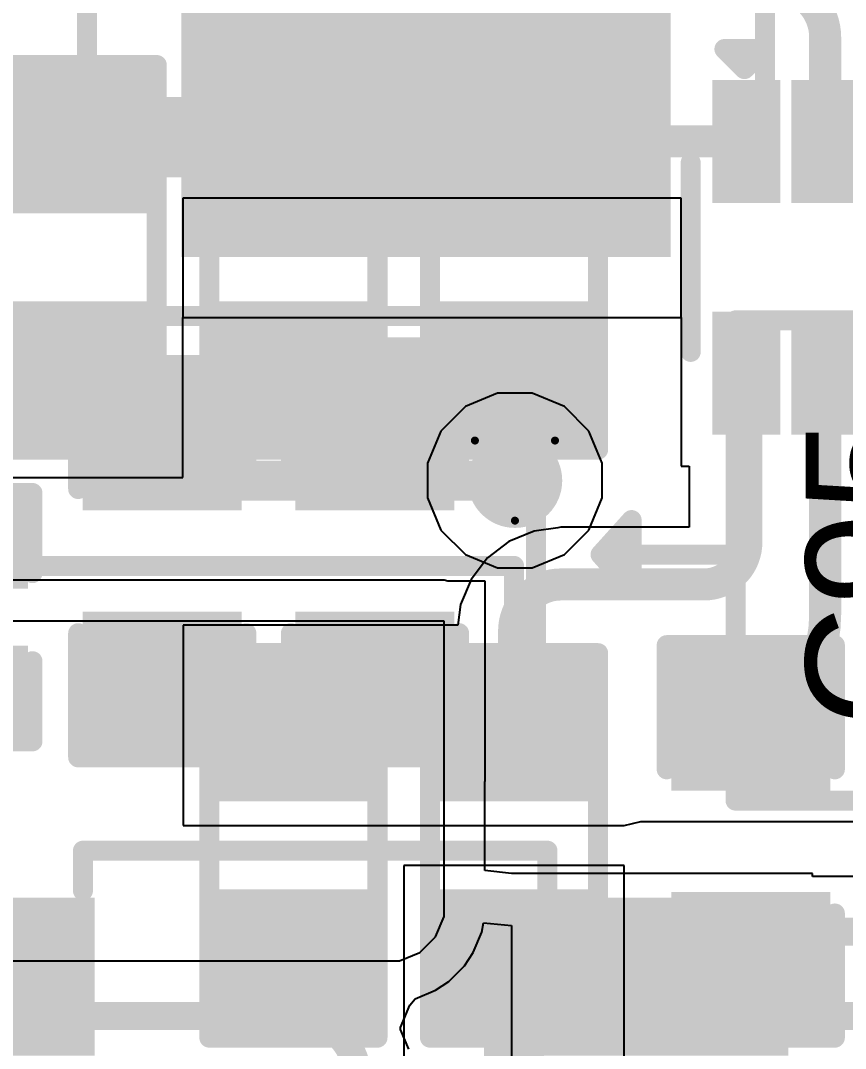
# Model space of a CAD drawing. Header units: inches. Extents: x 0 to 211, y 0 to 201.
# Drawn here: x 0.1115 to 0.3175, y 2.9858 to 3.2425 of the extents above; entities that cross this region are included whole.
import ezdxf

# ---------------------------------------------------------------- set-up
doc = ezdxf.new("R2010")
doc.units = ezdxf.units.IN
doc.header["$MEASUREMENT"] = 0
for name, color, linetype in [('Bottom Layer', 5, 'Continuous'), ('Bottom Overlay', 54, 'Continuous'), ('Bottom Paste', 16, 'Continuous'), ('Bottom Solder', 6, 'Continuous'), ('Drill Drawing', 1, 'Continuous'), ('Layer 1', 16, 'Continuous'), ('Layer 2', 76, 'Continuous'), ('Top Layer', 1, 'Continuous'), ('Top Overlay', 2, 'Continuous'), ('Top Paste', 8, 'Continuous'), ('Top Solder', 216, 'Continuous'), ('Via Holes', 16, 'Continuous')]:
    doc.layers.add(name, color=color, linetype=linetype)
doc.styles.add('Arial', font='', dxfattribs={"height": 0.2})
doc.styles.get('Arial').set_extended_font_data('Arial')

# ---------------------------------------------------------------- blocks, each defined once
blk = doc.blocks.new('C____D_4')
at = {"layer": 'Top Layer'}
blk.add_hatch(color=1, dxfattribs=at).paths.add_polyline_path([(0.07283, 0.05709), (0.16732, 0.05709), (0.16732, -0.05709), (0.07283, -0.05709)])
at = {"layer": 'Top Paste'}
blk.add_hatch(color=8, dxfattribs=at).paths.add_polyline_path([(0.07283, 0.05709), (0.16732, 0.05709), (0.16732, -0.05709), (0.07283, -0.05709)])
at = {"layer": 'Top Solder'}
blk.add_hatch(color=216, dxfattribs=at).paths.add_polyline_path([(0.06883, 0.06109), (0.17132, 0.06109), (0.17132, -0.06109), (0.06883, -0.06109)])
at = {"layer": 'Top Overlay'}
for points in [[(0.1437, 0.08465, 0.005, 0.005, 0), (-0.1437, 0.08465, 0.005, 0.005, 0)], [(0.1437, 0.0673, 0.005, 0.005, 0), (0.1437, 0.08465, 0.005, 0.005, 0)], [(0.1437, -0.08465, 0.005, 0.005, 0), (0.1437, -0.0673, 0.005, 0.005, 0)], [(0.1437, -0.08465, 0.005, 0.005, 0), (-0.1437, -0.08465, 0.005, 0.005, 0)]]:
    blk.add_lwpolyline(points, format="xyseb", dxfattribs=at)
for points in [[(0.14245, 0.08465, 0.0025, 0.0025, 1), (0.14495, 0.08465, 0.0025, 0.0025, 1)], [(0.14245, 0.08465, 0.0025, 0.0025, 1), (0.14495, 0.08465, 0.0025, 0.0025, 1)], [(0.14245, 0.0673, 0.0025, 0.0025, 1), (0.14495, 0.0673, 0.0025, 0.0025, 1)], [(0.14245, -0.0673, 0.0025, 0.0025, 1), (0.14495, -0.0673, 0.0025, 0.0025, 1)], [(0.14245, -0.08465, 0.0025, 0.0025, 1), (0.14495, -0.08465, 0.0025, 0.0025, 1)], [(0.14245, -0.08465, 0.0025, 0.0025, 1), (0.14495, -0.08465, 0.0025, 0.0025, 1)]]:
    blk.add_lwpolyline(points, format="xyseb", close=True, dxfattribs=at)
blk = doc.blocks.new('SOT_583_B_5')
at = {"layer": 'Bottom Layer'}
for points in [[(-0.04213, 0.03583), (-0.01575, 0.03583), (-0.01575, 0.02323), (-0.04213, 0.02323)], [(0.01575, 0.03583), (0.04213, 0.03583), (0.04213, 0.02323), (0.01575, 0.02323)], [(-0.04213, 0.01614), (-0.01575, 0.01614), (-0.01575, 0.00354), (-0.04213, 0.00354)], [(0.01575, 0.01614), (0.04213, 0.01614), (0.04213, 0.00354), (0.01575, 0.00354)], [(-0.04213, -0.00354), (-0.01575, -0.00354), (-0.01575, -0.01614), (-0.04213, -0.01614)], [(0.01575, -0.00354), (0.04213, -0.00354), (0.04213, -0.01614), (0.01575, -0.01614)], [(-0.04213, -0.02323), (-0.01575, -0.02323), (-0.01575, -0.03583), (-0.04213, -0.03583)], [(0.01575, -0.02323), (0.04213, -0.02323), (0.04213, -0.03583), (0.01575, -0.03583)]]:
    blk.add_hatch(color=5, dxfattribs=at).paths.add_polyline_path(points)
at = {"layer": 'Bottom Paste'}
for points in [[(-0.04213, 0.03583), (-0.01575, 0.03583), (-0.01575, 0.02323), (-0.04213, 0.02323)], [(0.01575, 0.03583), (0.04213, 0.03583), (0.04213, 0.02323), (0.01575, 0.02323)], [(-0.04213, 0.01614), (-0.01575, 0.01614), (-0.01575, 0.00354), (-0.04213, 0.00354)], [(0.01575, 0.01614), (0.04213, 0.01614), (0.04213, 0.00354), (0.01575, 0.00354)], [(-0.04213, -0.00354), (-0.01575, -0.00354), (-0.01575, -0.01614), (-0.04213, -0.01614)], [(0.01575, -0.00354), (0.04213, -0.00354), (0.04213, -0.01614), (0.01575, -0.01614)], [(-0.04213, -0.02323), (-0.01575, -0.02323), (-0.01575, -0.03583), (-0.04213, -0.03583)], [(0.01575, -0.02323), (0.04213, -0.02323), (0.04213, -0.03583), (0.01575, -0.03583)]]:
    blk.add_hatch(color=16, dxfattribs=at).paths.add_polyline_path(points)
at = {"layer": 'Bottom Solder'}
for points in [[(-0.04429, 0.03799), (-0.01358, 0.03799), (-0.01358, 0.02106), (-0.04429, 0.02106)], [(0.01358, 0.03799), (0.04429, 0.03799), (0.04429, 0.02106), (0.01358, 0.02106)], [(-0.04429, 0.01831), (-0.01358, 0.01831), (-0.01358, 0.00138), (-0.04429, 0.00138)], [(0.01358, 0.01831), (0.04429, 0.01831), (0.04429, 0.00138), (0.01358, 0.00138)], [(-0.04429, -0.00138), (-0.01358, -0.00138), (-0.01358, -0.01831), (-0.04429, -0.01831)], [(0.01358, -0.00138), (0.04429, -0.00138), (0.04429, -0.01831), (0.01358, -0.01831)], [(-0.04429, -0.02106), (-0.01358, -0.02106), (-0.01358, -0.03799), (-0.04429, -0.03799)], [(0.01358, -0.02106), (0.04429, -0.02106), (0.04429, -0.03799), (0.01358, -0.03799)]]:
    blk.add_hatch(color=6, dxfattribs=at).paths.add_polyline_path(points)
at = {"layer": 'Bottom Overlay'}
for points in [[(0.02362, 0.04343, 0.005, 0.005, 0), (-0.02362, 0.04343, 0.005, 0.005, 0)], [(-0.052, -0.035, 0.005, 0.005, 0), (-0.052, -0.025, 0.005, 0.005, 0)], [(-0.047, -0.03, 0.005, 0.005, 0), (-0.052, -0.025, 0.005, 0.005, 0)], [(-0.052, -0.035, 0.005, 0.005, 0), (-0.047, -0.03, 0.005, 0.005, 0)], [(0.02362, -0.04343, 0.005, 0.005, 0), (-0.02362, -0.04343, 0.005, 0.005, 0)]]:
    blk.add_lwpolyline(points, format="xyseb", dxfattribs=at)
for points in [[(-0.02487, 0.04343, 0.0025, 0.0025, 1), (-0.02237, 0.04343, 0.0025, 0.0025, 1)], [(0.02237, 0.04343, 0.0025, 0.0025, 1), (0.02487, 0.04343, 0.0025, 0.0025, 1)], [(-0.05325, -0.025, 0.0025, 0.0025, 1), (-0.05075, -0.025, 0.0025, 0.0025, 1)], [(-0.05325, -0.025, 0.0025, 0.0025, 1), (-0.05075, -0.025, 0.0025, 0.0025, 1)], [(-0.04825, -0.03, 0.0025, 0.0025, 1), (-0.04575, -0.03, 0.0025, 0.0025, 1)], [(-0.04825, -0.03, 0.0025, 0.0025, 1), (-0.04575, -0.03, 0.0025, 0.0025, 1)], [(-0.05325, -0.035, 0.0025, 0.0025, 1), (-0.05075, -0.035, 0.0025, 0.0025, 1)], [(-0.05325, -0.035, 0.0025, 0.0025, 1), (-0.05075, -0.035, 0.0025, 0.0025, 1)], [(-0.02487, -0.04343, 0.0025, 0.0025, 1), (-0.02237, -0.04343, 0.0025, 0.0025, 1)], [(0.02237, -0.04343, 0.0025, 0.0025, 1), (0.02487, -0.04343, 0.0025, 0.0025, 1)]]:
    blk.add_lwpolyline(points, format="xyseb", close=True, dxfattribs=at)
blk = doc.blocks.new('10_MSOP_57')
at = {"layer": 'Top Layer'}
for points in [[(-0.11417, 0.04528), (-0.05906, 0.04528), (-0.05906, 0.03346), (-0.11417, 0.03346)], [(0.05906, 0.04528), (0.11417, 0.04528), (0.11417, 0.03346), (0.05906, 0.03346)], [(-0.11417, 0.02559), (-0.05906, 0.02559), (-0.05906, 0.01378), (-0.11417, 0.01378)], [(0.05906, 0.02559), (0.11417, 0.02559), (0.11417, 0.01378), (0.05906, 0.01378)]]:
    blk.add_hatch(color=1, dxfattribs=at).paths.add_polyline_path(points)
at = {"layer": 'Top Paste'}
for points in [[(-0.11417, 0.04528), (-0.05906, 0.04528), (-0.05906, 0.03346), (-0.11417, 0.03346)], [(0.05906, 0.04528), (0.11417, 0.04528), (0.11417, 0.03346), (0.05906, 0.03346)], [(-0.11417, 0.02559), (-0.05906, 0.02559), (-0.05906, 0.01378), (-0.11417, 0.01378)], [(0.05906, 0.02559), (0.11417, 0.02559), (0.11417, 0.01378), (0.05906, 0.01378)]]:
    blk.add_hatch(color=8, dxfattribs=at).paths.add_polyline_path(points)
at = {"layer": 'Top Solder'}
for points in [[(-0.11817, 0.04928), (-0.05506, 0.04928), (-0.05506, 0.02946), (-0.11817, 0.02946)], [(0.05506, 0.04928), (0.11817, 0.04928), (0.11817, 0.02946), (0.05506, 0.02946)], [(-0.11817, 0.02959), (-0.05506, 0.02959), (-0.05506, 0.00978), (-0.11817, 0.00978)], [(0.05506, 0.02959), (0.11817, 0.02959), (0.11817, 0.00978), (0.05506, 0.00978)]]:
    blk.add_hatch(color=216, dxfattribs=at).paths.add_polyline_path(points)
at = {"layer": 'Top Overlay'}
for points in [[(-0.058, 0.061, 0.005, 0.005, 0), (-0.058, 0.051, 0.005, 0.005, 0)], [(-0.058, 0.061, 0.005, 0.005, 0), (0.058, 0.061, 0.005, 0.005, 0)], [(0.058, 0.051, 0.005, 0.005, 0), (0.058, 0.061, 0.005, 0.005, 0)]]:
    blk.add_lwpolyline(points, format="xyseb", dxfattribs=at)
for points in [[(-0.05925, 0.061, 0.0025, 0.0025, 1), (-0.05675, 0.061, 0.0025, 0.0025, 1)], [(-0.05925, 0.061, 0.0025, 0.0025, 1), (-0.05675, 0.061, 0.0025, 0.0025, 1)], [(0.05675, 0.061, 0.0025, 0.0025, 1), (0.05925, 0.061, 0.0025, 0.0025, 1)], [(0.05675, 0.061, 0.0025, 0.0025, 1), (0.05925, 0.061, 0.0025, 0.0025, 1)], [(-0.05925, 0.051, 0.0025, 0.0025, 1), (-0.05675, 0.051, 0.0025, 0.0025, 1)], [(0.05675, 0.051, 0.0025, 0.0025, 1), (0.05925, 0.051, 0.0025, 0.0025, 1)]]:
    blk.add_lwpolyline(points, format="xyseb", close=True, dxfattribs=at)
blk = doc.blocks.new('R___0603_B_153')
at = {"layer": 'Bottom Layer'}
for points in [[(-0.045, -0.0175), (-0.045, 0.0175), (-0.015, 0.0175), (-0.015, -0.0175)], [(0.015, -0.0175), (0.015, 0.0175), (0.045, 0.0175), (0.045, -0.0175)]]:
    blk.add_hatch(color=5, dxfattribs=at).paths.add_polyline_path(points)
at = {"layer": 'Bottom Paste'}
for points in [[(-0.045, -0.0175), (-0.045, 0.0175), (-0.015, 0.0175), (-0.015, -0.0175)], [(0.015, -0.0175), (0.015, 0.0175), (0.045, 0.0175), (0.045, -0.0175)]]:
    blk.add_hatch(color=16, dxfattribs=at).paths.add_polyline_path(points)
at = {"layer": 'Bottom Solder'}
for points in [[(-0.049, -0.0215), (-0.049, 0.0215), (-0.011, 0.0215), (-0.011, -0.0215)], [(0.011, -0.0215), (0.011, 0.0215), (0.049, 0.0215), (0.049, -0.0215)]]:
    blk.add_hatch(color=6, dxfattribs=at).paths.add_polyline_path(points)
at = {"layer": 'Bottom Overlay'}
for points in [[(-0.048, 0.021, 0.005, 0.005, 0), (-0.048, -0.021, 0.005, 0.005, 0)], [(-0.048, 0.021, 0.005, 0.005, 0), (0.048, 0.021, 0.005, 0.005, 0)], [(0.048, 0.021, 0.005, 0.005, 0), (0.048, -0.021, 0.005, 0.005, 0)], [(-0.048, -0.021, 0.005, 0.005, 0), (0.048, -0.021, 0.005, 0.005, 0)]]:
    blk.add_lwpolyline(points, format="xyseb", dxfattribs=at)
for points in [[(-0.04925, 0.021, 0.0025, 0.0025, 1), (-0.04675, 0.021, 0.0025, 0.0025, 1)], [(-0.04925, 0.021, 0.0025, 0.0025, 1), (-0.04675, 0.021, 0.0025, 0.0025, 1)], [(0.04675, 0.021, 0.0025, 0.0025, 1), (0.04925, 0.021, 0.0025, 0.0025, 1)], [(0.04675, 0.021, 0.0025, 0.0025, 1), (0.04925, 0.021, 0.0025, 0.0025, 1)], [(-0.04925, -0.021, 0.0025, 0.0025, 1), (-0.04675, -0.021, 0.0025, 0.0025, 1)], [(-0.04925, -0.021, 0.0025, 0.0025, 1), (-0.04675, -0.021, 0.0025, 0.0025, 1)], [(0.04675, -0.021, 0.0025, 0.0025, 1), (0.04925, -0.021, 0.0025, 0.0025, 1)], [(0.04675, -0.021, 0.0025, 0.0025, 1), (0.04925, -0.021, 0.0025, 0.0025, 1)]]:
    blk.add_lwpolyline(points, format="xyseb", close=True, dxfattribs=at)
blk = doc.blocks.new('R___0603_B_154')
at = {"layer": 'Bottom Layer'}
for points in [[(-0.045, -0.0175), (-0.045, 0.0175), (-0.015, 0.0175), (-0.015, -0.0175)], [(0.015, -0.0175), (0.015, 0.0175), (0.045, 0.0175), (0.045, -0.0175)]]:
    blk.add_hatch(color=5, dxfattribs=at).paths.add_polyline_path(points)
at = {"layer": 'Bottom Paste'}
for points in [[(-0.045, -0.0175), (-0.045, 0.0175), (-0.015, 0.0175), (-0.015, -0.0175)], [(0.015, -0.0175), (0.015, 0.0175), (0.045, 0.0175), (0.045, -0.0175)]]:
    blk.add_hatch(color=16, dxfattribs=at).paths.add_polyline_path(points)
at = {"layer": 'Bottom Solder'}
for points in [[(-0.049, -0.0215), (-0.049, 0.0215), (-0.011, 0.0215), (-0.011, -0.0215)], [(0.011, -0.0215), (0.011, 0.0215), (0.049, 0.0215), (0.049, -0.0215)]]:
    blk.add_hatch(color=6, dxfattribs=at).paths.add_polyline_path(points)
at = {"layer": 'Bottom Overlay'}
for points in [[(0.048, 0.021, 0.005, 0.005, 0), (-0.048, 0.021, 0.005, 0.005, 0)], [(-0.048, 0.021, 0.005, 0.005, 0), (-0.048, -0.021, 0.005, 0.005, 0)], [(0.048, 0.021, 0.005, 0.005, 0), (0.048, -0.021, 0.005, 0.005, 0)], [(-0.048, -0.021, 0.005, 0.005, 0), (0.048, -0.021, 0.005, 0.005, 0)]]:
    blk.add_lwpolyline(points, format="xyseb", dxfattribs=at)
for points in [[(-0.04925, 0.021, 0.0025, 0.0025, 1), (-0.04675, 0.021, 0.0025, 0.0025, 1)], [(-0.04925, 0.021, 0.0025, 0.0025, 1), (-0.04675, 0.021, 0.0025, 0.0025, 1)], [(0.04675, 0.021, 0.0025, 0.0025, 1), (0.04925, 0.021, 0.0025, 0.0025, 1)], [(0.04675, 0.021, 0.0025, 0.0025, 1), (0.04925, 0.021, 0.0025, 0.0025, 1)], [(-0.04925, -0.021, 0.0025, 0.0025, 1), (-0.04675, -0.021, 0.0025, 0.0025, 1)], [(-0.04925, -0.021, 0.0025, 0.0025, 1), (-0.04675, -0.021, 0.0025, 0.0025, 1)], [(0.04675, -0.021, 0.0025, 0.0025, 1), (0.04925, -0.021, 0.0025, 0.0025, 1)], [(0.04675, -0.021, 0.0025, 0.0025, 1), (0.04925, -0.021, 0.0025, 0.0025, 1)]]:
    blk.add_lwpolyline(points, format="xyseb", close=True, dxfattribs=at)
blk = doc.blocks.new('R___0603_B_155')
at = {"layer": 'Bottom Layer'}
for points in [[(-0.045, -0.0175), (-0.045, 0.0175), (-0.015, 0.0175), (-0.015, -0.0175)], [(0.015, -0.0175), (0.015, 0.0175), (0.045, 0.0175), (0.045, -0.0175)]]:
    blk.add_hatch(color=5, dxfattribs=at).paths.add_polyline_path(points)
at = {"layer": 'Bottom Paste'}
for points in [[(-0.045, -0.0175), (-0.045, 0.0175), (-0.015, 0.0175), (-0.015, -0.0175)], [(0.015, -0.0175), (0.015, 0.0175), (0.045, 0.0175), (0.045, -0.0175)]]:
    blk.add_hatch(color=16, dxfattribs=at).paths.add_polyline_path(points)
at = {"layer": 'Bottom Solder'}
for points in [[(-0.049, -0.0215), (-0.049, 0.0215), (-0.011, 0.0215), (-0.011, -0.0215)], [(0.011, -0.0215), (0.011, 0.0215), (0.049, 0.0215), (0.049, -0.0215)]]:
    blk.add_hatch(color=6, dxfattribs=at).paths.add_polyline_path(points)
at = {"layer": 'Bottom Overlay'}
for points in [[(-0.048, 0.021, 0.005, 0.005, 0), (-0.048, -0.021, 0.005, 0.005, 0)], [(-0.048, 0.021, 0.005, 0.005, 0), (0.048, 0.021, 0.005, 0.005, 0)], [(0.048, 0.021, 0.005, 0.005, 0), (0.048, -0.021, 0.005, 0.005, 0)], [(-0.048, -0.021, 0.005, 0.005, 0), (0.048, -0.021, 0.005, 0.005, 0)]]:
    blk.add_lwpolyline(points, format="xyseb", dxfattribs=at)
for points in [[(-0.04925, 0.021, 0.0025, 0.0025, 1), (-0.04675, 0.021, 0.0025, 0.0025, 1)], [(-0.04925, 0.021, 0.0025, 0.0025, 1), (-0.04675, 0.021, 0.0025, 0.0025, 1)], [(0.04675, 0.021, 0.0025, 0.0025, 1), (0.04925, 0.021, 0.0025, 0.0025, 1)], [(0.04675, 0.021, 0.0025, 0.0025, 1), (0.04925, 0.021, 0.0025, 0.0025, 1)], [(-0.04925, -0.021, 0.0025, 0.0025, 1), (-0.04675, -0.021, 0.0025, 0.0025, 1)], [(-0.04925, -0.021, 0.0025, 0.0025, 1), (-0.04675, -0.021, 0.0025, 0.0025, 1)], [(0.04675, -0.021, 0.0025, 0.0025, 1), (0.04925, -0.021, 0.0025, 0.0025, 1)], [(0.04675, -0.021, 0.0025, 0.0025, 1), (0.04925, -0.021, 0.0025, 0.0025, 1)]]:
    blk.add_lwpolyline(points, format="xyseb", close=True, dxfattribs=at)
blk = doc.blocks.new('R___0603_B_156')
at = {"layer": 'Bottom Layer'}
for points in [[(-0.045, -0.0175), (-0.045, 0.0175), (-0.015, 0.0175), (-0.015, -0.0175)], [(0.015, -0.0175), (0.015, 0.0175), (0.045, 0.0175), (0.045, -0.0175)]]:
    blk.add_hatch(color=5, dxfattribs=at).paths.add_polyline_path(points)
at = {"layer": 'Bottom Paste'}
for points in [[(-0.045, -0.0175), (-0.045, 0.0175), (-0.015, 0.0175), (-0.015, -0.0175)], [(0.015, -0.0175), (0.015, 0.0175), (0.045, 0.0175), (0.045, -0.0175)]]:
    blk.add_hatch(color=16, dxfattribs=at).paths.add_polyline_path(points)
at = {"layer": 'Bottom Solder'}
for points in [[(-0.049, -0.0215), (-0.049, 0.0215), (-0.011, 0.0215), (-0.011, -0.0215)], [(0.011, -0.0215), (0.011, 0.0215), (0.049, 0.0215), (0.049, -0.0215)]]:
    blk.add_hatch(color=6, dxfattribs=at).paths.add_polyline_path(points)
at = {"layer": 'Bottom Overlay'}
for points in [[(-0.048, 0.021, 0.005, 0.005, 0), (0.048, 0.021, 0.005, 0.005, 0)], [(-0.048, -0.021, 0.005, 0.005, 0), (-0.048, 0.021, 0.005, 0.005, 0)], [(0.048, -0.021, 0.005, 0.005, 0), (0.048, 0.021, 0.005, 0.005, 0)], [(-0.048, -0.021, 0.005, 0.005, 0), (0.048, -0.021, 0.005, 0.005, 0)]]:
    blk.add_lwpolyline(points, format="xyseb", dxfattribs=at)
for points in [[(-0.04925, 0.021, 0.0025, 0.0025, 1), (-0.04675, 0.021, 0.0025, 0.0025, 1)], [(-0.04925, 0.021, 0.0025, 0.0025, 1), (-0.04675, 0.021, 0.0025, 0.0025, 1)], [(0.04675, 0.021, 0.0025, 0.0025, 1), (0.04925, 0.021, 0.0025, 0.0025, 1)], [(0.04675, 0.021, 0.0025, 0.0025, 1), (0.04925, 0.021, 0.0025, 0.0025, 1)], [(-0.04925, -0.021, 0.0025, 0.0025, 1), (-0.04675, -0.021, 0.0025, 0.0025, 1)], [(-0.04925, -0.021, 0.0025, 0.0025, 1), (-0.04675, -0.021, 0.0025, 0.0025, 1)], [(0.04675, -0.021, 0.0025, 0.0025, 1), (0.04925, -0.021, 0.0025, 0.0025, 1)], [(0.04675, -0.021, 0.0025, 0.0025, 1), (0.04925, -0.021, 0.0025, 0.0025, 1)]]:
    blk.add_lwpolyline(points, format="xyseb", close=True, dxfattribs=at)
blk = doc.blocks.new('R___0603_B_159')
at = {"layer": 'Bottom Layer'}
for points in [[(-0.045, -0.0175), (-0.045, 0.0175), (-0.015, 0.0175), (-0.015, -0.0175)], [(0.015, -0.0175), (0.015, 0.0175), (0.045, 0.0175), (0.045, -0.0175)]]:
    blk.add_hatch(color=5, dxfattribs=at).paths.add_polyline_path(points)
at = {"layer": 'Bottom Paste'}
for points in [[(-0.045, -0.0175), (-0.045, 0.0175), (-0.015, 0.0175), (-0.015, -0.0175)], [(0.015, -0.0175), (0.015, 0.0175), (0.045, 0.0175), (0.045, -0.0175)]]:
    blk.add_hatch(color=16, dxfattribs=at).paths.add_polyline_path(points)
at = {"layer": 'Bottom Solder'}
for points in [[(-0.049, -0.0215), (-0.049, 0.0215), (-0.011, 0.0215), (-0.011, -0.0215)], [(0.011, -0.0215), (0.011, 0.0215), (0.049, 0.0215), (0.049, -0.0215)]]:
    blk.add_hatch(color=6, dxfattribs=at).paths.add_polyline_path(points)
at = {"layer": 'Bottom Overlay'}
for points in [[(-0.048, 0.021, 0.005, 0.005, 0), (0.048, 0.021, 0.005, 0.005, 0)], [(-0.048, 0.021, 0.005, 0.005, 0), (-0.048, -0.021, 0.005, 0.005, 0)], [(0.048, 0.021, 0.005, 0.005, 0), (0.048, -0.021, 0.005, 0.005, 0)], [(-0.048, -0.021, 0.005, 0.005, 0), (0.048, -0.021, 0.005, 0.005, 0)]]:
    blk.add_lwpolyline(points, format="xyseb", dxfattribs=at)
for points in [[(-0.04925, 0.021, 0.0025, 0.0025, 1), (-0.04675, 0.021, 0.0025, 0.0025, 1)], [(-0.04925, 0.021, 0.0025, 0.0025, 1), (-0.04675, 0.021, 0.0025, 0.0025, 1)], [(0.04675, 0.021, 0.0025, 0.0025, 1), (0.04925, 0.021, 0.0025, 0.0025, 1)], [(0.04675, 0.021, 0.0025, 0.0025, 1), (0.04925, 0.021, 0.0025, 0.0025, 1)], [(-0.04925, -0.021, 0.0025, 0.0025, 1), (-0.04675, -0.021, 0.0025, 0.0025, 1)], [(-0.04925, -0.021, 0.0025, 0.0025, 1), (-0.04675, -0.021, 0.0025, 0.0025, 1)], [(0.04675, -0.021, 0.0025, 0.0025, 1), (0.04925, -0.021, 0.0025, 0.0025, 1)], [(0.04675, -0.021, 0.0025, 0.0025, 1), (0.04925, -0.021, 0.0025, 0.0025, 1)]]:
    blk.add_lwpolyline(points, format="xyseb", close=True, dxfattribs=at)
blk = doc.blocks.new('C___0402_294')
at = {"layer": 'Top Layer'}
for points in [[(-0.0275, -0.0125), (-0.0275, 0.0125), (-0.0095, 0.0125), (-0.0095, -0.0125)], [(0.0095, -0.0125), (0.0095, 0.0125), (0.0275, 0.0125), (0.0275, -0.0125)]]:
    blk.add_hatch(color=1, dxfattribs=at).paths.add_polyline_path(points)
at = {"layer": 'Top Paste'}
for points in [[(-0.0275, -0.0125), (-0.0275, 0.0125), (-0.0095, 0.0125), (-0.0095, -0.0125)], [(0.0095, -0.0125), (0.0095, 0.0125), (0.0275, 0.0125), (0.0275, -0.0125)]]:
    blk.add_hatch(color=8, dxfattribs=at).paths.add_polyline_path(points)
at = {"layer": 'Top Solder'}
for points in [[(-0.02986, -0.01486), (-0.02986, 0.01486), (-0.00714, 0.01486), (-0.00714, -0.01486)], [(0.00714, -0.01486), (0.00714, 0.01486), (0.02986, 0.01486), (0.02986, -0.01486)]]:
    blk.add_hatch(color=216, dxfattribs=at).paths.add_polyline_path(points)
at = {"layer": 'Top Overlay'}
for points in [[(-0.031, 0.016, 0.005, 0.005, 0), (-0.011, 0.016, 0.005, 0.005, 0)], [(-0.031, -0.016, 0.005, 0.005, 0), (-0.031, 0.016, 0.005, 0.005, 0)], [(0.031, 0.016, 0.005, 0.005, 0), (0.011, 0.016, 0.005, 0.005, 0)], [(0.031, -0.016, 0.005, 0.005, 0), (0.031, 0.016, 0.005, 0.005, 0)], [(-0.031, -0.016, 0.005, 0.005, 0), (-0.011, -0.016, 0.005, 0.005, 0)], [(0.011, -0.016, 0.005, 0.005, 0), (0.031, -0.016, 0.005, 0.005, 0)]]:
    blk.add_lwpolyline(points, format="xyseb", dxfattribs=at)
for points in [[(-0.03225, 0.016, 0.0025, 0.0025, 1), (-0.02975, 0.016, 0.0025, 0.0025, 1)], [(-0.03225, 0.016, 0.0025, 0.0025, 1), (-0.02975, 0.016, 0.0025, 0.0025, 1)], [(-0.01225, 0.016, 0.0025, 0.0025, 1), (-0.00975, 0.016, 0.0025, 0.0025, 1)], [(0.00975, 0.016, 0.0025, 0.0025, 1), (0.01225, 0.016, 0.0025, 0.0025, 1)], [(0.02975, 0.016, 0.0025, 0.0025, 1), (0.03225, 0.016, 0.0025, 0.0025, 1)], [(0.02975, 0.016, 0.0025, 0.0025, 1), (0.03225, 0.016, 0.0025, 0.0025, 1)], [(-0.03225, -0.016, 0.0025, 0.0025, 1), (-0.02975, -0.016, 0.0025, 0.0025, 1)], [(-0.03225, -0.016, 0.0025, 0.0025, 1), (-0.02975, -0.016, 0.0025, 0.0025, 1)], [(-0.01225, -0.016, 0.0025, 0.0025, 1), (-0.00975, -0.016, 0.0025, 0.0025, 1)], [(0.00975, -0.016, 0.0025, 0.0025, 1), (0.01225, -0.016, 0.0025, 0.0025, 1)], [(0.02975, -0.016, 0.0025, 0.0025, 1), (0.03225, -0.016, 0.0025, 0.0025, 1)], [(0.02975, -0.016, 0.0025, 0.0025, 1), (0.03225, -0.016, 0.0025, 0.0025, 1)]]:
    blk.add_lwpolyline(points, format="xyseb", close=True, dxfattribs=at)
blk = doc.blocks.new('C___0603_295')
at = {"layer": 'Top Layer'}
for points in [[(-0.015, 0.0175), (-0.015, -0.0175), (-0.045, -0.0175), (-0.045, 0.0175)], [(0.045, 0.0175), (0.045, -0.0175), (0.015, -0.0175), (0.015, 0.0175)]]:
    blk.add_hatch(color=1, dxfattribs=at).paths.add_polyline_path(points)
at = {"layer": 'Top Paste'}
for points in [[(-0.015, 0.0175), (-0.015, -0.0175), (-0.045, -0.0175), (-0.045, 0.0175)], [(0.045, 0.0175), (0.045, -0.0175), (0.015, -0.0175), (0.015, 0.0175)]]:
    blk.add_hatch(color=8, dxfattribs=at).paths.add_polyline_path(points)
at = {"layer": 'Top Solder'}
for points in [[(-0.01264, 0.01986), (-0.01264, -0.01986), (-0.04736, -0.01986), (-0.04736, 0.01986)], [(0.04736, 0.01986), (0.04736, -0.01986), (0.01264, -0.01986), (0.01264, 0.01986)]]:
    blk.add_hatch(color=216, dxfattribs=at).paths.add_polyline_path(points)
at = {"layer": 'Top Overlay'}
for points in [[(-0.049, -0.021, 0.005, 0.005, 0), (-0.049, 0.021, 0.005, 0.005, 0)], [(-0.018, 0.021, 0.005, 0.005, 0), (-0.049, 0.021, 0.005, 0.005, 0)], [(0.049, 0.021, 0.005, 0.005, 0), (0.018, 0.021, 0.005, 0.005, 0)], [(0.049, -0.021, 0.005, 0.005, 0), (0.049, 0.021, 0.005, 0.005, 0)], [(-0.018, -0.021, 0.005, 0.005, 0), (-0.049, -0.021, 0.005, 0.005, 0)], [(0.049, -0.021, 0.005, 0.005, 0), (0.018, -0.021, 0.005, 0.005, 0)]]:
    blk.add_lwpolyline(points, format="xyseb", dxfattribs=at)
for points in [[(-0.05025, 0.021, 0.0025, 0.0025, 1), (-0.04775, 0.021, 0.0025, 0.0025, 1)], [(-0.05025, 0.021, 0.0025, 0.0025, 1), (-0.04775, 0.021, 0.0025, 0.0025, 1)], [(-0.01925, 0.021, 0.0025, 0.0025, 1), (-0.01675, 0.021, 0.0025, 0.0025, 1)], [(0.01675, 0.021, 0.0025, 0.0025, 1), (0.01925, 0.021, 0.0025, 0.0025, 1)], [(0.04775, 0.021, 0.0025, 0.0025, 1), (0.05025, 0.021, 0.0025, 0.0025, 1)], [(0.04775, 0.021, 0.0025, 0.0025, 1), (0.05025, 0.021, 0.0025, 0.0025, 1)], [(-0.05025, -0.021, 0.0025, 0.0025, 1), (-0.04775, -0.021, 0.0025, 0.0025, 1)], [(-0.05025, -0.021, 0.0025, 0.0025, 1), (-0.04775, -0.021, 0.0025, 0.0025, 1)], [(-0.01925, -0.021, 0.0025, 0.0025, 1), (-0.01675, -0.021, 0.0025, 0.0025, 1)], [(0.01675, -0.021, 0.0025, 0.0025, 1), (0.01925, -0.021, 0.0025, 0.0025, 1)], [(0.04775, -0.021, 0.0025, 0.0025, 1), (0.05025, -0.021, 0.0025, 0.0025, 1)], [(0.04775, -0.021, 0.0025, 0.0025, 1), (0.05025, -0.021, 0.0025, 0.0025, 1)]]:
    blk.add_lwpolyline(points, format="xyseb", close=True, dxfattribs=at)
blk = doc.blocks.new('C___0603_296')
at = {"layer": 'Top Layer'}
for points in [[(-0.015, 0.0175), (-0.015, -0.0175), (-0.045, -0.0175), (-0.045, 0.0175)], [(0.045, 0.0175), (0.045, -0.0175), (0.015, -0.0175), (0.015, 0.0175)]]:
    blk.add_hatch(color=1, dxfattribs=at).paths.add_polyline_path(points)
at = {"layer": 'Top Paste'}
for points in [[(-0.015, 0.0175), (-0.015, -0.0175), (-0.045, -0.0175), (-0.045, 0.0175)], [(0.045, 0.0175), (0.045, -0.0175), (0.015, -0.0175), (0.015, 0.0175)]]:
    blk.add_hatch(color=8, dxfattribs=at).paths.add_polyline_path(points)
at = {"layer": 'Top Solder'}
for points in [[(-0.01264, 0.01986), (-0.01264, -0.01986), (-0.04736, -0.01986), (-0.04736, 0.01986)], [(0.04736, 0.01986), (0.04736, -0.01986), (0.01264, -0.01986), (0.01264, 0.01986)]]:
    blk.add_hatch(color=216, dxfattribs=at).paths.add_polyline_path(points)
at = {"layer": 'Top Overlay'}
for points in [[(-0.049, -0.021, 0.005, 0.005, 0), (-0.049, 0.021, 0.005, 0.005, 0)], [(-0.018, 0.021, 0.005, 0.005, 0), (-0.049, 0.021, 0.005, 0.005, 0)], [(0.049, 0.021, 0.005, 0.005, 0), (0.018, 0.021, 0.005, 0.005, 0)], [(0.049, -0.021, 0.005, 0.005, 0), (0.049, 0.021, 0.005, 0.005, 0)], [(-0.018, -0.021, 0.005, 0.005, 0), (-0.049, -0.021, 0.005, 0.005, 0)], [(0.049, -0.021, 0.005, 0.005, 0), (0.018, -0.021, 0.005, 0.005, 0)]]:
    blk.add_lwpolyline(points, format="xyseb", dxfattribs=at)
for points in [[(-0.05025, 0.021, 0.0025, 0.0025, 1), (-0.04775, 0.021, 0.0025, 0.0025, 1)], [(-0.05025, 0.021, 0.0025, 0.0025, 1), (-0.04775, 0.021, 0.0025, 0.0025, 1)], [(-0.01925, 0.021, 0.0025, 0.0025, 1), (-0.01675, 0.021, 0.0025, 0.0025, 1)], [(0.01675, 0.021, 0.0025, 0.0025, 1), (0.01925, 0.021, 0.0025, 0.0025, 1)], [(0.04775, 0.021, 0.0025, 0.0025, 1), (0.05025, 0.021, 0.0025, 0.0025, 1)], [(0.04775, 0.021, 0.0025, 0.0025, 1), (0.05025, 0.021, 0.0025, 0.0025, 1)], [(-0.05025, -0.021, 0.0025, 0.0025, 1), (-0.04775, -0.021, 0.0025, 0.0025, 1)], [(-0.05025, -0.021, 0.0025, 0.0025, 1), (-0.04775, -0.021, 0.0025, 0.0025, 1)], [(-0.01925, -0.021, 0.0025, 0.0025, 1), (-0.01675, -0.021, 0.0025, 0.0025, 1)], [(0.01675, -0.021, 0.0025, 0.0025, 1), (0.01925, -0.021, 0.0025, 0.0025, 1)], [(0.04775, -0.021, 0.0025, 0.0025, 1), (0.05025, -0.021, 0.0025, 0.0025, 1)], [(0.04775, -0.021, 0.0025, 0.0025, 1), (0.05025, -0.021, 0.0025, 0.0025, 1)]]:
    blk.add_lwpolyline(points, format="xyseb", close=True, dxfattribs=at)
blk = doc.blocks.new('C___0603_B_332')
at = {"layer": 'Bottom Layer'}
for points in [[(-0.045, -0.0175), (-0.045, 0.0175), (-0.015, 0.0175), (-0.015, -0.0175)], [(0.015, -0.0175), (0.015, 0.0175), (0.045, 0.0175), (0.045, -0.0175)]]:
    blk.add_hatch(color=5, dxfattribs=at).paths.add_polyline_path(points)
at = {"layer": 'Bottom Paste'}
for points in [[(-0.045, -0.0175), (-0.045, 0.0175), (-0.015, 0.0175), (-0.015, -0.0175)], [(0.015, -0.0175), (0.015, 0.0175), (0.045, 0.0175), (0.045, -0.0175)]]:
    blk.add_hatch(color=16, dxfattribs=at).paths.add_polyline_path(points)
at = {"layer": 'Bottom Solder'}
for points in [[(-0.04736, -0.01986), (-0.04736, 0.01986), (-0.01264, 0.01986), (-0.01264, -0.01986)], [(0.01264, -0.01986), (0.01264, 0.01986), (0.04736, 0.01986), (0.04736, -0.01986)]]:
    blk.add_hatch(color=6, dxfattribs=at).paths.add_polyline_path(points)
at = {"layer": 'Bottom Overlay'}
for points in [[(-0.049, 0.021, 0.005, 0.005, 0), (-0.018, 0.021, 0.005, 0.005, 0)], [(-0.049, 0.021, 0.005, 0.005, 0), (-0.049, -0.021, 0.005, 0.005, 0)], [(0.049, 0.021, 0.005, 0.005, 0), (0.018, 0.021, 0.005, 0.005, 0)], [(0.049, 0.021, 0.005, 0.005, 0), (0.049, -0.021, 0.005, 0.005, 0)], [(-0.049, -0.021, 0.005, 0.005, 0), (-0.018, -0.021, 0.005, 0.005, 0)], [(0.018, -0.021, 0.005, 0.005, 0), (0.049, -0.021, 0.005, 0.005, 0)]]:
    blk.add_lwpolyline(points, format="xyseb", dxfattribs=at)
for points in [[(-0.05025, 0.021, 0.0025, 0.0025, 1), (-0.04775, 0.021, 0.0025, 0.0025, 1)], [(-0.05025, 0.021, 0.0025, 0.0025, 1), (-0.04775, 0.021, 0.0025, 0.0025, 1)], [(-0.01925, 0.021, 0.0025, 0.0025, 1), (-0.01675, 0.021, 0.0025, 0.0025, 1)], [(0.01675, 0.021, 0.0025, 0.0025, 1), (0.01925, 0.021, 0.0025, 0.0025, 1)], [(0.04775, 0.021, 0.0025, 0.0025, 1), (0.05025, 0.021, 0.0025, 0.0025, 1)], [(0.04775, 0.021, 0.0025, 0.0025, 1), (0.05025, 0.021, 0.0025, 0.0025, 1)], [(-0.05025, -0.021, 0.0025, 0.0025, 1), (-0.04775, -0.021, 0.0025, 0.0025, 1)], [(-0.05025, -0.021, 0.0025, 0.0025, 1), (-0.04775, -0.021, 0.0025, 0.0025, 1)], [(-0.01925, -0.021, 0.0025, 0.0025, 1), (-0.01675, -0.021, 0.0025, 0.0025, 1)], [(0.01675, -0.021, 0.0025, 0.0025, 1), (0.01925, -0.021, 0.0025, 0.0025, 1)], [(0.04775, -0.021, 0.0025, 0.0025, 1), (0.05025, -0.021, 0.0025, 0.0025, 1)], [(0.04775, -0.021, 0.0025, 0.0025, 1), (0.05025, -0.021, 0.0025, 0.0025, 1)]]:
    blk.add_lwpolyline(points, format="xyseb", close=True, dxfattribs=at)

msp = doc.modelspace()

# ---------------------------------------------------------------- hatches: boundary and pattern name
at = {"layer": 'Bottom Layer'}
h = msp.add_hatch(color=5, dxfattribs=at)
edge = h.paths.add_edge_path()
edge.add_arc((0.23496, 3.1276), 0.01181, 0, 360)
at = {"layer": 'Layer 1'}
h = msp.add_hatch(color=16, dxfattribs=at)
edge = h.paths.add_edge_path()
edge.add_arc((0.23496, 3.1276), 0.01181, 0, 360)
at = {"layer": 'Layer 2'}
h = msp.add_hatch(color=76, dxfattribs=at)
edge = h.paths.add_edge_path()
edge.add_arc((0.23496, 3.1276), 0.01181, 0, 360)
at = {"layer": 'Top Layer'}
h = msp.add_hatch(color=1, dxfattribs=at)
edge = h.paths.add_edge_path()
edge.add_arc((0.23496, 3.1276), 0.01181, 0, 360)
at = {"layer": 'Via Holes'}
h = msp.add_hatch(color=7, dxfattribs=at)
edge = h.paths.add_edge_path()
edge.add_arc((0.23496, 3.1276), 0.00591, 0, 360)

# ---------------------------------------------------------------- linework, layer by layer
at = {"layer": 'Bottom Layer'}
for p, q in [((0.27646, 3.1981), (0.15201, 3.1981)), ((0.15201, 3.1981), (0.15201, 3.16836)), ((0.27646, 3.16836), (0.27646, 3.1981)), ((0.15201, 3.16836), (0.27646, 3.16836)), ((0.15201, 3.12836), (0.15201, 3.16836)), ((0.15201, 3.16836), (0.27646, 3.16836)), ((0.27646, 3.16836), (0.27646, 3.16136)), ((0.27646, 3.16136), (0.27646, 3.13123)), ((0.27646, 3.13123), (0.27848, 3.13123)), ((0.27848, 3.13123), (0.27848, 3.11595)), ((0.09701, 3.12836), (0.15201, 3.12836)), ((0.24642, 3.11595), (0.24564, 3.11579)), ((0.27848, 3.11595), (0.24642, 3.11595)), ((0.23972, 3.11501), (0.23347, 3.11243)), ((0.24564, 3.11579), (0.23972, 3.11501)), ((0.23347, 3.11243), (0.22811, 3.10831)), ((0.22811, 3.10831), (0.22399, 3.10294)), ((0.22399, 3.10294), (0.2214, 3.0967)), ((0.2214, 3.0967), (0.22072, 3.09151)), ((0.20713, 3.09151), (0.15213, 3.09151)), ((0.15213, 3.09151), (0.15213, 3.04151)), ((0.20724, 3.09151), (0.20713, 3.09151)), ((0.20713, 3.09151), (0.20713, 3.09151)), ((0.22072, 3.09151), (0.20724, 3.09151)), ((0.20724, 3.09151), (0.20724, 3.09151)), ((0.15213, 3.04151), (0.20713, 3.04151)), ((0.20713, 3.04151), (0.20713, 3.04151)), ((0.20713, 3.04151), (0.20724, 3.04151)), ((0.20724, 3.04151), (0.20724, 3.04151)), ((0.20724, 3.04151), (0.25978, 3.04151)), ((0.25978, 3.04151), (0.26224, 3.04151)), ((0.26224, 3.04151), (0.26636, 3.04251)), ((0.26224, 3.04151), (0.26224, 3.04151)), ((0.26636, 3.04251), (0.26636, 3.04251)), ((0.26636, 3.04251), (0.32136, 3.04251)), ((0.26224, 3.03151), (0.20724, 3.03151)), ((0.20724, 3.03151), (0.20724, 2.98151)), ((0.26224, 2.98151), (0.26224, 3.03151))]:
    msp.add_line(p, q, dxfattribs=at)
for points in [[(0.17963, 3.2381, 0.008, 0.008, -0.414214), (0.19283, 3.2513, 0.008, 0.008, 0)], [(0.29943, 3.2513, 0.008, 0.008, -0.414214), (0.31244, 3.23829, 0.008, 0.008, 0)], [(0.17963, 3.21336, 0.008, 0.008, 0), (0.17963, 3.2381, 0.008, 0.008, 0)], [(0.31244, 3.21229, 0.008, 0.008, 0), (0.31244, 3.23829, 0.008, 0.008, 0)], [(0.12451, 3.21336, 0.02, 0.02, 0), (0.17963, 3.21336, 0.02, 0.02, 0)], [(0.23474, 3.21336, 0.008, 0.008, 0), (0.23581, 3.21229, 0.008, 0.008, 0)], [(0.23581, 3.21229, 0.008, 0.008, 0), (0.29276, 3.21229, 0.008, 0.008, 0)], [(0.08164, 3.15336, 0.02, 0.02, 0), (0.12451, 3.15336, 0.02, 0.02, 0)], [(0.17963, 3.15336, 0.02, 0.02, 0), (0.23474, 3.15336, 0.02, 0.02, 0)], [(0.23474, 3.1276, 0.02, 0.02, 0), (0.23474, 3.15336, 0.02, 0.02, 0)], [(0.29276, 3.11222, 0.008, 0.008, 0), (0.29276, 3.15442, 0.008, 0.008, 0)], [(0.31244, 3.09847, 0.008, 0.008, 0), (0.31244, 3.15442, 0.008, 0.008, 0)], [(0.23474, 3.1276, 0.01, 0.01, 0), (0.23496, 3.1276, 0.01, 0.01, 0)], [(0.29276, 3.11222, 0.008, 0.008, -0.414214), (0.28221, 3.10167, 0.008, 0.008, 0)], [(0.23474, 3.08999, 0.008, 0.008, -0.414214), (0.24642, 3.10167, 0.008, 0.008, 0)], [(0.24642, 3.10167, 0.008, 0.008, 0), (0.28221, 3.10167, 0.008, 0.008, 0)], [(0.31244, 3.09416, 0.008, 0.008, 0), (0.31244, 3.09847, 0.008, 0.008, 0)], [(0.31244, 3.09416, 0.008, 0.008, -0.140495), (0.30736, 3.07644, 0.008, 0.008, 0)], [(0.23474, 3.06651, 0.008, 0.008, 0), (0.23474, 3.08999, 0.008, 0.008, 0)], [(0.29386, 3.06751, 0.008, 0.008, 0), (0.30736, 3.07644, 0.008, 0.008, 0)], [(0.17963, 3.06651, 0.02, 0.02, 0), (0.23474, 3.06651, 0.02, 0.02, 0)], [(0.23474, 2.95, 0.015, 0.015, 0), (0.23474, 3.00651, 0.015, 0.015, 0)]]:
    msp.add_lwpolyline(points, format="xyseb", dxfattribs=at)
for points in [[(0.17763, 3.2381, 0.004, 0.004, 1), (0.18163, 3.2381, 0.004, 0.004, 1)], [(0.17763, 3.2381, 0.004, 0.004, 1), (0.18163, 3.2381, 0.004, 0.004, 1)], [(0.31044, 3.23829, 0.004, 0.004, 1), (0.31444, 3.23829, 0.004, 0.004, 1)], [(0.31044, 3.23829, 0.004, 0.004, 1), (0.31444, 3.23829, 0.004, 0.004, 1)], [(0.11951, 3.21336, 0.01, 0.01, 1), (0.12951, 3.21336, 0.01, 0.01, 1)], [(0.17463, 3.21336, 0.01, 0.01, 1), (0.18463, 3.21336, 0.01, 0.01, 1)], [(0.17763, 3.21336, 0.004, 0.004, 1), (0.18163, 3.21336, 0.004, 0.004, 1)], [(0.23274, 3.21336, 0.004, 0.004, 1), (0.23674, 3.21336, 0.004, 0.004, 1)], [(0.23381, 3.21229, 0.004, 0.004, 1), (0.23781, 3.21229, 0.004, 0.004, 1)], [(0.23381, 3.21229, 0.004, 0.004, 1), (0.23781, 3.21229, 0.004, 0.004, 1)], [(0.29076, 3.21229, 0.004, 0.004, 1), (0.29476, 3.21229, 0.004, 0.004, 1)], [(0.31044, 3.21229, 0.004, 0.004, 1), (0.31444, 3.21229, 0.004, 0.004, 1)], [(0.11951, 3.15336, 0.01, 0.01, 1), (0.12951, 3.15336, 0.01, 0.01, 1)], [(0.17463, 3.15336, 0.01, 0.01, 1), (0.18463, 3.15336, 0.01, 0.01, 1)], [(0.22974, 3.15336, 0.01, 0.01, 1), (0.23974, 3.15336, 0.01, 0.01, 1)], [(0.22974, 3.15336, 0.01, 0.01, 1), (0.23974, 3.15336, 0.01, 0.01, 1)], [(0.29076, 3.15442, 0.004, 0.004, 1), (0.29476, 3.15442, 0.004, 0.004, 1)], [(0.31044, 3.15442, 0.004, 0.004, 1), (0.31444, 3.15442, 0.004, 0.004, 1)], [(0.22974, 3.1276, 0.01, 0.01, 1), (0.23974, 3.1276, 0.01, 0.01, 1)], [(0.23224, 3.1276, 0.005, 0.005, 1), (0.23724, 3.1276, 0.005, 0.005, 1)], [(0.23246, 3.1276, 0.005, 0.005, 1), (0.23746, 3.1276, 0.005, 0.005, 1)], [(0.29076, 3.11222, 0.004, 0.004, 1), (0.29476, 3.11222, 0.004, 0.004, 1)], [(0.29076, 3.11222, 0.004, 0.004, 1), (0.29476, 3.11222, 0.004, 0.004, 1)], [(0.24442, 3.10167, 0.004, 0.004, 1), (0.24842, 3.10167, 0.004, 0.004, 1)], [(0.24442, 3.10167, 0.004, 0.004, 1), (0.24842, 3.10167, 0.004, 0.004, 1)], [(0.28021, 3.10167, 0.004, 0.004, 1), (0.28421, 3.10167, 0.004, 0.004, 1)], [(0.28021, 3.10167, 0.004, 0.004, 1), (0.28421, 3.10167, 0.004, 0.004, 1)], [(0.31044, 3.09847, 0.004, 0.004, 1), (0.31444, 3.09847, 0.004, 0.004, 1)], [(0.31044, 3.09847, 0.004, 0.004, 1), (0.31444, 3.09847, 0.004, 0.004, 1)], [(0.31044, 3.09416, 0.004, 0.004, 1), (0.31444, 3.09416, 0.004, 0.004, 1)], [(0.31044, 3.09416, 0.004, 0.004, 1), (0.31444, 3.09416, 0.004, 0.004, 1)], [(0.23274, 3.08999, 0.004, 0.004, 1), (0.23674, 3.08999, 0.004, 0.004, 1)], [(0.23274, 3.08999, 0.004, 0.004, 1), (0.23674, 3.08999, 0.004, 0.004, 1)], [(0.30536, 3.07644, 0.004, 0.004, 1), (0.30936, 3.07644, 0.004, 0.004, 1)], [(0.30536, 3.07644, 0.004, 0.004, 1), (0.30936, 3.07644, 0.004, 0.004, 1)], [(0.17463, 3.06651, 0.01, 0.01, 1), (0.18463, 3.06651, 0.01, 0.01, 1)], [(0.22974, 3.06651, 0.01, 0.01, 1), (0.23974, 3.06651, 0.01, 0.01, 1)], [(0.23274, 3.06651, 0.004, 0.004, 1), (0.23674, 3.06651, 0.004, 0.004, 1)], [(0.29186, 3.06751, 0.004, 0.004, 1), (0.29586, 3.06751, 0.004, 0.004, 1)], [(0.23099, 3.00651, 0.0075, 0.0075, 1), (0.23849, 3.00651, 0.0075, 0.0075, 1)]]:
    msp.add_lwpolyline(points, format="xyseb", close=True, dxfattribs=at)
at = {"layer": 'Bottom Overlay'}
for points in [[(0.21506, 3.23136, 0.005, 0.005, 0), (0.21506, 3.29247, 0.005, 0.005, 0)], [(0.15994, 3.23136, 0.005, 0.005, 0), (0.15994, 3.26843, 0.005, 0.005, 0)], [(0.10256, 3.1063, 0.005, 0.005, 0), (0.23474, 3.1063, 0.005, 0.005, 0)], [(0.23474, 3.08451, 0.005, 0.005, 0), (0.23474, 3.1063, 0.005, 0.005, 0)]]:
    msp.add_lwpolyline(points, format="xyseb", dxfattribs=at)
for points in [[(0.15869, 3.23136, 0.0025, 0.0025, 1), (0.16119, 3.23136, 0.0025, 0.0025, 1)], [(0.21381, 3.23136, 0.0025, 0.0025, 1), (0.21631, 3.23136, 0.0025, 0.0025, 1)], [(0.23349, 3.1063, 0.0025, 0.0025, 1), (0.23599, 3.1063, 0.0025, 0.0025, 1)], [(0.23349, 3.1063, 0.0025, 0.0025, 1), (0.23599, 3.1063, 0.0025, 0.0025, 1)], [(0.23349, 3.08451, 0.0025, 0.0025, 1), (0.23599, 3.08451, 0.0025, 0.0025, 1)]]:
    msp.add_lwpolyline(points, format="xyseb", close=True, dxfattribs=at)
at = {"layer": 'Drill Drawing'}
for points in [[(0.22496, 3.1376, 0.002, 0.002, 0), (0.24496, 3.1376, 0.002, 0.002, 0)], [(0.22496, 3.1376, 0.002, 0.002, 0), (0.23496, 3.1176, 0.002, 0.002, 0)], [(0.23496, 3.1176, 0.002, 0.002, 0), (0.24496, 3.1376, 0.002, 0.002, 0)]]:
    msp.add_lwpolyline(points, format="xyseb", dxfattribs=at)
for points in [[(0.22446, 3.1376, 0.001, 0.001, 1), (0.22546, 3.1376, 0.001, 0.001, 1)], [(0.22446, 3.1376, 0.001, 0.001, 1), (0.22546, 3.1376, 0.001, 0.001, 1)], [(0.24446, 3.1376, 0.001, 0.001, 1), (0.24546, 3.1376, 0.001, 0.001, 1)], [(0.24446, 3.1376, 0.001, 0.001, 1), (0.24546, 3.1376, 0.001, 0.001, 1)], [(0.23446, 3.1176, 0.001, 0.001, 1), (0.23546, 3.1176, 0.001, 0.001, 1)], [(0.23446, 3.1176, 0.001, 0.001, 1), (0.23546, 3.1176, 0.001, 0.001, 1)]]:
    msp.add_lwpolyline(points, format="xyseb", close=True, dxfattribs=at)
at = {"layer": 'Layer 2'}
for p, q in [((0.23062, 3.14941), (0.22261, 3.14609)), ((0.2393, 3.14941), (0.23062, 3.14941)), ((0.24732, 3.14609), (0.2393, 3.14941)), ((0.22261, 3.14609), (0.21647, 3.13996)), ((0.25345, 3.13996), (0.24732, 3.14609)), ((0.21647, 3.13996), (0.21315, 3.13194)), ((0.25677, 3.13194), (0.25345, 3.13996)), ((0.21315, 3.13194), (0.21315, 3.12326)), ((0.25677, 3.12326), (0.25677, 3.13194)), ((0.21315, 3.12326), (0.21647, 3.11525)), ((0.25345, 3.11525), (0.25677, 3.12326)), ((0.21647, 3.11525), (0.22261, 3.10911)), ((0.24732, 3.10911), (0.25345, 3.11525)), ((0.22261, 3.10911), (0.23062, 3.10579)), ((0.2393, 3.10579), (0.24732, 3.10911)), ((0.23062, 3.10579), (0.2393, 3.10579))]:
    msp.add_line(p, q, dxfattribs=at)
at = {"layer": 'Top Layer'}
for p, q in [((0.21724, 3.1027), (0.08091, 3.1027)), ((0.21823, 3.1025), (0.21724, 3.1027)), ((0.2275, 3.1025), (0.21823, 3.1025)), ((0.2275, 3.0525), (0.2275, 3.1025)), ((0.21724, 3.0925), (0.0834, 3.0925)), ((0.21724, 3.02151), (0.21724, 3.0925)), ((0.22744, 3.03023), (0.22744, 3.0525)), ((0.22744, 3.0525), (0.2275, 3.0525)), ((0.23412, 3.02947), (0.22744, 3.03023)), ((0.23444, 3.02947), (0.23412, 3.02947)), ((0.30924, 3.02947), (0.23444, 3.02947)), ((0.30924, 3.02876), (0.30924, 3.02947)), ((0.79192, 3.02876), (0.30924, 3.02876)), ((0.21724, 3.01875), (0.21724, 3.02151)), ((0.21724, 3.02151), (0.21724, 3.02151)), ((0.21514, 3.01366), (0.21724, 3.01875)), ((0.22666, 3.01485), (0.22712, 3.01717)), ((0.22712, 3.01717), (0.23412, 3.01648)), ((0.23412, 3.01648), (0.23412, 2.99766)), ((0.21124, 3.00977), (0.21514, 3.01366)), ((0.22456, 3.00976), (0.22666, 3.01485)), ((0.20615, 3.00766), (0.21124, 3.00977)), ((0.22235, 3.00645), (0.22456, 3.00976)), ((0.0709, 3.00766), (0.2034, 3.00766)), ((0.2034, 3.00766), (0.20615, 3.00766)), ((0.21845, 3.00256), (0.22235, 3.00645)), ((0.21514, 3.00035), (0.21845, 3.00256)), ((0.2087, 2.99663), (0.21005, 2.99824)), ((0.21005, 2.99824), (0.21514, 3.00035)), ((0.20638, 2.99108), (0.2087, 2.99663)), ((0.23412, 2.99766), (0.23412, 2.99766)), ((0.23412, 2.99766), (0.23412, 2.97797)), ((0.2064, 2.99057), (0.20638, 2.99108)), ((0.20845, 2.98562), (0.2064, 2.99057))]:
    msp.add_line(p, q, dxfattribs=at)
for points in [[(0.15676, 3.1276, 0.01, 0.01, -0.414214), (0.14687, 3.1375, 0.01, 0.01, 0)], [(0.15676, 3.1276, 0.01, 0.01, 0), (0.23496, 3.1276, 0.01, 0.01, 0)], [(0.27168, 3.01357, 0.007, 0.007, 0), (0.27312, 3.015, 0.007, 0.007, 0)], [(0.27312, 3.015, 0.007, 0.007, 0), (0.809, 3.015, 0.007, 0.007, 0)], [(0.09846, 2.99388, 0.007, 0.007, 0), (0.17975, 2.99388, 0.007, 0.007, 0)], [(0.17975, 2.99388, 0.007, 0.007, -0.414214), (0.1957, 2.97793, 0.007, 0.007, 0)], [(0.27168, 2.99388, 0.007, 0.007, 0), (0.836, 2.99388, 0.007, 0.007, 0)]]:
    msp.add_lwpolyline(points, format="xyseb", dxfattribs=at)
for points in [[(0.14437, 3.1375, 0.005, 0.005, 1), (0.14937, 3.1375, 0.005, 0.005, 1)], [(0.15426, 3.1276, 0.005, 0.005, 1), (0.15926, 3.1276, 0.005, 0.005, 1)], [(0.15426, 3.1276, 0.005, 0.005, 1), (0.15926, 3.1276, 0.005, 0.005, 1)], [(0.23246, 3.1276, 0.005, 0.005, 1), (0.23746, 3.1276, 0.005, 0.005, 1)], [(0.27137, 3.015, 0.0035, 0.0035, 1), (0.27487, 3.015, 0.0035, 0.0035, 1)], [(0.27137, 3.015, 0.0035, 0.0035, 1), (0.27487, 3.015, 0.0035, 0.0035, 1)], [(0.26993, 3.01357, 0.0035, 0.0035, 1), (0.27343, 3.01357, 0.0035, 0.0035, 1)], [(0.178, 2.99388, 0.0035, 0.0035, 1), (0.1815, 2.99388, 0.0035, 0.0035, 1)], [(0.178, 2.99388, 0.0035, 0.0035, 1), (0.1815, 2.99388, 0.0035, 0.0035, 1)], [(0.26993, 2.99388, 0.0035, 0.0035, 1), (0.27343, 2.99388, 0.0035, 0.0035, 1)]]:
    msp.add_lwpolyline(points, format="xyseb", close=True, dxfattribs=at)
at = {"layer": 'Top Overlay'}
for points in [[(0.06507, 3.16874, 0.005, 0.005, 0), (0.24018, 3.16874, 0.005, 0.005, 0)], [(0.24018, 3.0585, 0.005, 0.005, 0), (0.24018, 3.16874, 0.005, 0.005, 0)], [(0.29006, 3.16761, 0.005, 0.005, 0), (0.45895, 3.16761, 0.005, 0.005, 0)], [(0.29006, 3.0477, 0.005, 0.005, 0), (0.29006, 3.16761, 0.005, 0.005, 0)], [(0.25634, 3.10914, 0.005, 0.005, 0), (0.2641, 3.11774, 0.005, 0.005, 0)], [(0.2641, 3.10053, 0.005, 0.005, 0), (0.2641, 3.11774, 0.005, 0.005, 0)], [(0.26022, 3.10483, 0.005, 0.005, 0), (0.2624, 3.11423, 0.005, 0.005, 0)], [(0.25634, 3.10914, 0.005, 0.005, 0), (0.2641, 3.10053, 0.005, 0.005, 0)], [(0.2641, 3.10914, 0.005, 0.005, 0), (0.29006, 3.10914, 0.005, 0.005, 0)], [(0.29006, 3.0477, 0.005, 0.005, 0), (0.45895, 3.0477, 0.005, 0.005, 0)]]:
    msp.add_lwpolyline(points, format="xyseb", dxfattribs=at)
for points in [[(0.23893, 3.16874, 0.0025, 0.0025, 1), (0.24143, 3.16874, 0.0025, 0.0025, 1)], [(0.23893, 3.16874, 0.0025, 0.0025, 1), (0.24143, 3.16874, 0.0025, 0.0025, 1)], [(0.28881, 3.16761, 0.0025, 0.0025, 1), (0.29131, 3.16761, 0.0025, 0.0025, 1)], [(0.28881, 3.16761, 0.0025, 0.0025, 1), (0.29131, 3.16761, 0.0025, 0.0025, 1)], [(0.26285, 3.11774, 0.0025, 0.0025, 1), (0.26535, 3.11774, 0.0025, 0.0025, 1)], [(0.26285, 3.11774, 0.0025, 0.0025, 1), (0.26535, 3.11774, 0.0025, 0.0025, 1)], [(0.26115, 3.11423, 0.0025, 0.0025, 1), (0.26365, 3.11423, 0.0025, 0.0025, 1)], [(0.25509, 3.10914, 0.0025, 0.0025, 1), (0.25759, 3.10914, 0.0025, 0.0025, 1)], [(0.25509, 3.10914, 0.0025, 0.0025, 1), (0.25759, 3.10914, 0.0025, 0.0025, 1)], [(0.26285, 3.10914, 0.0025, 0.0025, 1), (0.26535, 3.10914, 0.0025, 0.0025, 1)], [(0.28881, 3.10914, 0.0025, 0.0025, 1), (0.29131, 3.10914, 0.0025, 0.0025, 1)], [(0.25897, 3.10483, 0.0025, 0.0025, 1), (0.26147, 3.10483, 0.0025, 0.0025, 1)], [(0.26285, 3.10053, 0.0025, 0.0025, 1), (0.26535, 3.10053, 0.0025, 0.0025, 1)], [(0.26285, 3.10053, 0.0025, 0.0025, 1), (0.26535, 3.10053, 0.0025, 0.0025, 1)], [(0.23893, 3.0585, 0.0025, 0.0025, 1), (0.24143, 3.0585, 0.0025, 0.0025, 1)], [(0.28881, 3.0477, 0.0025, 0.0025, 1), (0.29131, 3.0477, 0.0025, 0.0025, 1)], [(0.28881, 3.0477, 0.0025, 0.0025, 1), (0.29131, 3.0477, 0.0025, 0.0025, 1)]]:
    msp.add_lwpolyline(points, format="xyseb", close=True, dxfattribs=at)

# ---------------------------------------------------------------- block references
for name, p, rotation in [('C____D_4', (0.21274, 3.35478), 270), ('SOT_583_B_5', (0.32228, 3.18336), 270), ('R___0603_B_159', (0.12451, 3.18336), 90), ('R___0603_B_156', (0.17963, 3.18336), 270), ('R___0603_B_154', (0.23474, 3.18336), 90), ('C___0603_296', (0.14687, 3.1075), 270), ('C___0603_295', (0.2, 3.1075), 270), ('C___0402_294', (0.09846, 3.0935), 270), ('C___0603_B_332', (0.29386, 3.03751), 90), ('R___0603_B_155', (0.17963, 3.03651), 90), ('R___0603_B_153', (0.23474, 3.03651), 90)]:
    msp.add_blockref(name, p, dxfattribs=dict(rotation=rotation))
msp.add_blockref('10_MSOP_57', (0.18507, 2.97419))

# ---------------------------------------------------------------- texts
at = {"layer": 'Top Overlay', "style": 'Arial'}
msp.add_text('C95', height=0.03, rotation=90, dxfattribs=at).set_placement((0.33759, 3.0661))

doc.saveas('drawing.dxf')
